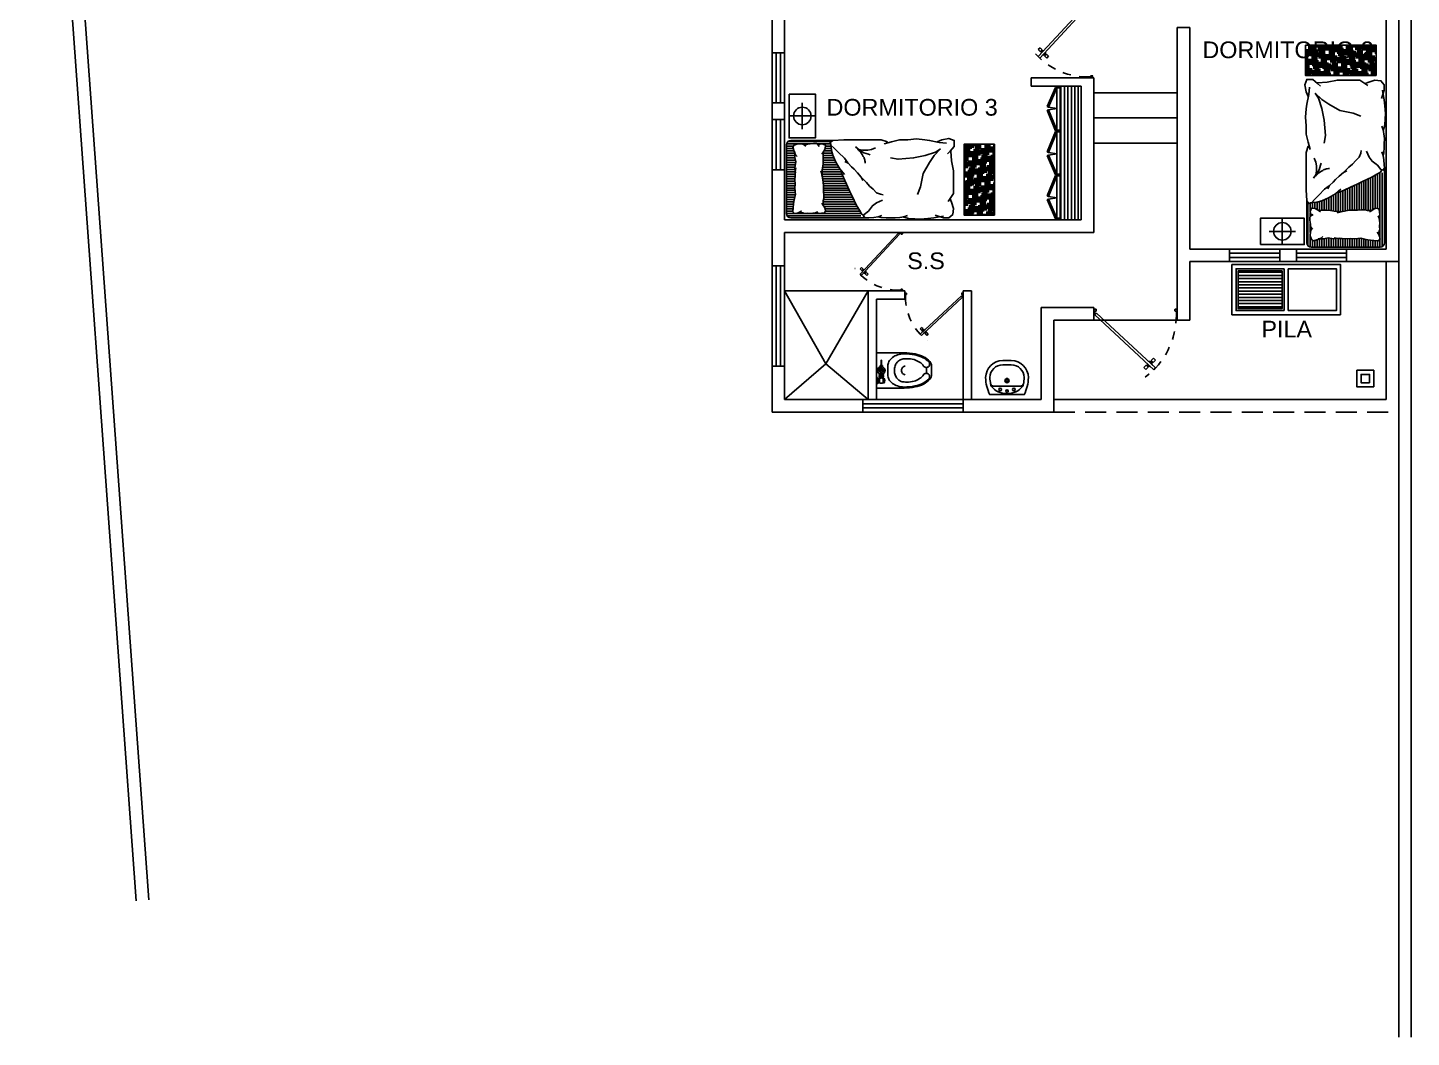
# Model space of a CAD drawing. Header units: inches. Extents: x 2 to 188, y -54 to 24.
# Drawn here: x 72.84 to 89.4, y -3.98 to 8.11 of the extents above; entities that cross this region are included whole.
import ezdxf

# ---------------------------------------------------------------- set-up
doc = ezdxf.new("R2010")
doc.units = ezdxf.units.IN
doc.header["$MEASUREMENT"] = 0
doc.linetypes.add('RAYITAS', pattern=[0.375, 0.25, -0.125])
for name, color, linetype in [('artefactos', 9, 'Continuous'), ('aux2', 194, 'Continuous'), ('POLIGONO', 7, 'Continuous')]:
    doc.layers.add(name, color=color, linetype=linetype)
doc.styles.get("Standard").update_dxf_attribs({"font": 'arial.ttf'})

# ---------------------------------------------------------------- blocks, each defined once
blk = doc.blocks.new('videt')
at = {"layer": 'artefactos'}
blk.add_line((0.024, 0.29), (-0.044, 0.29), dxfattribs=at)
for points in [[(0.196, 0.029, 0.049648), (0.183, 0.159, 0.06346), (0.151, 0.256, 0.103485), (0.093, 0.331, 0.178458), (0.04, 0.351), (-0.06, 0.351, 0.178458), (-0.112, 0.331, 0.103485), (-0.17, 0.256, 0.06346), (-0.203, 0.159, 0.049648), (-0.216, 0.029), (-0.216, -0.293), (0.196, -0.293)], [(-0.104, 0.322, 0.103485), (-0.159, 0.251, 0.06346), (-0.191, 0.157, 0.049648), (-0.204, 0.029, 0.075858), (-0.192, -0.046, 0.086069), (-0.162, -0.106, 0.105985), (-0.113, -0.148, 0.126201), (-0.06, -0.162), (0.04, -0.162, 0.126201), (0.093, -0.148, 0.105985), (0.142, -0.106, 0.086069), (0.172, -0.046, 0.075858), (0.184, 0.029, 0.049648), (0.171, 0.157, 0.06346), (0.139, 0.251, 0.103485), (0.085, 0.322, 0.097511), (0.07, 0.328, 0.09808), (0.055, 0.328, 0.098895), (0.041, 0.322, 0.099479), (0.03, 0.311, 0.099479), (0.025, 0.297, 0.098895), (0.025, 0.282, 0.09808), (0.031, 0.268, 0.097511), (0.041, 0.257, -0.102445), (0.087, 0.211, -0.077884), (0.116, 0.146, -0.065096), (0.127, 0.061, -0.024284), (0.125, 0.029, -0.115331), (0.115, -0.013, -0.103946), (0.086, -0.051, -0.091071), (0.043, -0.075, -0.083675), (-0.01, -0.084, -0.083675), (-0.063, -0.075, -0.091071), (-0.105, -0.051, -0.103946), (-0.135, -0.013, -0.115331), (-0.145, 0.029, -0.024284), (-0.146, 0.061, -0.065096), (-0.135, 0.146, -0.077884), (-0.106, 0.211, -0.102445), (-0.061, 0.257, 0.097511), (-0.05, 0.268, 0.09808), (-0.044, 0.282, 0.098895), (-0.044, 0.297, 0.099479), (-0.05, 0.311, 0.099479), (-0.061, 0.322, 0.098895), (-0.075, 0.328, 0.09808), (-0.09, 0.328, 0.097511)]]:
    blk.add_lwpolyline(points, format="xyb", close=True, dxfattribs=at)
blk.add_lwpolyline([(0.04, 0.043, -0.111064), (0.036, 0.026, -0.102841), (0.025, 0.012, -0.093011), (0.01, 0.003, -0.087082), (-0.01, -0.001, -0.087082), (-0.029, 0.003, -0.093011), (-0.045, 0.012, -0.102841), (-0.056, 0.026, -0.111064), (-0.06, 0.043, -0.111064)], format="xyb", dxfattribs=at)
at = {"layer": 'aux2'}
for p, q in [((-0.166, -0.293), (-0.166, -0.281)), ((-0.166, -0.293), (-0.091, -0.293)), ((-0.154, -0.215), (-0.154, -0.203)), ((-0.083, -0.215), (-0.154, -0.215)), ((-0.083, -0.259), (-0.154, -0.259)), ((-0.154, -0.277), (-0.154, -0.259)), ((-0.15, -0.206), (-0.15, -0.201)), ((-0.15, -0.276), (-0.15, -0.265)), ((-0.135, -0.209), (-0.147, -0.209)), ((-0.135, -0.262), (-0.147, -0.262)), ((-0.132, -0.206), (-0.132, -0.197)), ((-0.132, -0.274), (-0.132, -0.265)), ((-0.125, -0.206), (-0.125, -0.197)), ((-0.125, -0.274), (-0.125, -0.265)), ((-0.11, -0.209), (-0.122, -0.209)), ((-0.11, -0.262), (-0.122, -0.262)), ((-0.107, -0.206), (-0.107, -0.201)), ((-0.107, -0.276), (-0.107, -0.265)), ((-0.104, -0.215), (-0.104, -0.203)), ((-0.104, -0.277), (-0.104, -0.259)), ((-0.091, -0.293), (-0.091, -0.281)), ((-0.083, -0.212), (-0.07, -0.212)), ((-0.083, -0.262), (-0.083, -0.212)), ((-0.083, -0.237), (-0.07, -0.237)), ((-0.083, -0.262), (-0.07, -0.262)), ((-0.07, -0.262), (-0.07, -0.212)), ((-0.058, -0.215), (-0.07, -0.215)), ((-0.058, -0.259), (-0.07, -0.259)), ((-0.046, -0.212), (-0.058, -0.212)), ((-0.058, -0.262), (-0.058, -0.212)), ((-0.046, -0.262), (-0.058, -0.262)), ((0.047, -0.221), (0.031, -0.221)), ((0.047, -0.252), (0.031, -0.252)), ((0.047, -0.252), (0.047, -0.221)), ((0.05, -0.234), (0.106, -0.234)), ((0.05, -0.24), (0.106, -0.24))]:
    blk.add_line(p, q, dxfattribs=at)
blk.add_lwpolyline([(-0.035, -0.237), (-0.022, -0.259), (0.003, -0.259), (0.015, -0.237), (0.003, -0.215), (-0.022, -0.215)], close=True, dxfattribs=at)
for centre, radius in [((-0.01, -0.237), 0.0437), ((-0.01, -0.236), 0.025), ((-0.01, -0.237), 0.025), ((-0.01, -0.237), 0.00855)]:
    blk.add_circle(centre, radius, dxfattribs=at)
for centre, radius, start, end in [((-0.129, -0.39), 0.116, 71.0754, 108.9246), ((-0.119, -0.237), 0.0406, 147.7952, 212.2048), ((-0.129, -0.25), 0.0531, 61.9275, 118.0725), ((-0.147, -0.206), 0.00312, 180, 270), ((-0.147, -0.265), 0.00312, 90, 180), ((-0.135, -0.206), 0.00312, 270, 0), ((-0.135, -0.265), 0.00312, 0, 90), ((-0.122, -0.206), 0.00312, 180, 270), ((-0.122, -0.265), 0.00312, 90, 180), ((-0.11, -0.206), 0.00312, 270, 0), ((-0.11, -0.265), 0.00312, 0, 90), ((-0.138, -0.237), 0.0406, 327.7958, 32.2042), ((0.05, -0.231), 0.00312, 180, 270), ((0.05, -0.243), 0.00312, 90, 180), ((0.106, -0.237), 0.00312, 270, 90)]:
    blk.add_arc(centre, radius, start, end, dxfattribs=at)
blk = doc.blocks.new('Lo_small_pl')
at = {"layer": 'artefactos'}
for p, q in [((0.2, 0), (-0.2, 0)), ((0.161, -0.1), (-0.161, -0.1)), ((-0.05, -0.35), (0.05, -0.35)), ((-0.05, -0.4), (0.05, -0.4))]:
    blk.add_line(p, q, dxfattribs=at)
blk.add_circle((0, -0.164), 0.025, dxfattribs=at)
for centre, radius, start, end in [((0.232, -0.214), 0.483, 153.6298, 178.2977), ((0.232, -0.214), 0.433, 167.9069, 178.2977), ((-0.161, -0.13), 0.03, 90, 167.9069), ((0.161, -0.13), 0.03, 12.0931, 90), ((-0.232, -0.214), 0.433, 1.7023, 12.0931), ((-0.232, -0.214), 0.483, 1.7023, 26.3702), ((-0.048, -0.198), 0.202, 180.7014, 269.2986), ((-0.048, -0.198), 0.152, 180.7014, 269.2986), ((0.048, -0.198), 0.152, 270.7014, 359.2986), ((0.048, -0.198), 0.202, 270.7014, 359.2986)]:
    blk.add_arc(centre, radius, start, end, dxfattribs=at)
at = {"layer": 'aux2'}
for centre in [(-0.08, -0.06), (0, -0.04), (0, -0.164), (0.08, -0.06)]:
    blk.add_circle(centre, 0.015, dxfattribs=at)
for centre, radius, start, end in [((-0.152, -0.121), 0.0388, 147.9482, 184.6318), ((0, -0.245), 0.235, 38.1524, 141.8476), ((0.152, -0.121), 0.0388, 355.3682, 32.0518)]:
    blk.add_arc(centre, radius, start, end, dxfattribs=at)
blk = doc.blocks.new('*X3')
at = {"color": 0, "linetype": 'ByBlock'}
for p, q in [((19.525, 32.204), (19.525, 32.675)), ((19.55, 32.568), (19.55, 32.675)), ((19.575, 32.613), (19.575, 32.675)), ((19.6, 32.614), (19.6, 32.675)), ((19.625, 32.608), (19.625, 32.675)), ((19.65, 32.598), (19.65, 32.675)), ((19.675, 32.598), (19.675, 32.675)), ((19.7, 32.596), (19.7, 32.675)), ((19.725, 32.591), (19.725, 32.675)), ((19.75, 32.589), (19.75, 32.675)), ((19.775, 32.594), (19.775, 32.675)), ((19.8, 32.596), (19.8, 32.675)), ((19.825, 32.595), (19.825, 32.675)), ((19.85, 32.593), (19.85, 32.675)), ((19.875, 32.594), (19.875, 32.675)), ((19.9, 32.595), (19.9, 32.675)), ((19.925, 32.596), (19.925, 32.675)), ((19.95, 32.596), (19.95, 32.675)), ((19.975, 32.595), (19.975, 32.675)), ((20, 32.596), (20, 32.675)), ((20.025, 32.597), (20.025, 32.675)), ((20.05, 32.595), (20.05, 32.675)), ((20.075, 32.594), (20.075, 32.675)), ((20.1, 32.592), (20.1, 32.675)), ((20.125, 32.598), (20.125, 32.675)), ((20.15, 32.604), (20.15, 32.675)), ((20.175, 32.609), (20.175, 32.675)), ((20.2, 32.612), (20.2, 32.675)), ((20.225, 32.615), (20.225, 32.675)), ((20.25, 32.617), (20.25, 32.675)), ((20.275, 32.618), (20.275, 32.675)), ((20.3, 32.603), (20.3, 32.675)), ((20.325, 32.446), (20.325, 32.675)), ((19.55, 32.434), (19.55, 32.53)), ((20.3, 32.446), (20.3, 32.598)), ((19.55, 32.317), (19.55, 32.358)), ((20.3, 31.886), (20.3, 32.446)), ((20.325, 31.886), (20.325, 32.446)), ((19.55, 32.212), (19.55, 32.298)), ((19.575, 32.206), (19.575, 32.27)), ((19.6, 32.204), (19.6, 32.271)), ((19.625, 32.2), (19.625, 32.284)), ((19.65, 32.193), (19.65, 32.291)), ((19.675, 32.186), (19.675, 32.29)), ((19.7, 32.176), (19.7, 32.29)), ((19.725, 32.166), (19.725, 32.29)), ((19.75, 32.155), (19.75, 32.291)), ((19.775, 32.14), (19.775, 32.293)), ((19.8, 32.125), (19.8, 32.297)), ((19.825, 32.109), (19.825, 32.301)), ((19.85, 32.097), (19.85, 32.302)), ((19.875, 32.09), (19.875, 32.304)), ((19.9, 32.08), (19.9, 32.302)), ((19.925, 32.07), (19.925, 32.298)), ((19.95, 32.058), (19.95, 32.293)), ((19.975, 32.046), (19.975, 32.29)), ((20, 32.035), (20, 32.289)), ((20.025, 32.024), (20.025, 32.288)), ((20.05, 32.012), (20.05, 32.288)), ((20.075, 32), (20.075, 32.288)), ((20.1, 31.987), (20.1, 32.287)), ((20.125, 31.974), (20.125, 32.287)), ((20.15, 31.962), (20.15, 32.289)), ((20.175, 31.95), (20.175, 32.292)), ((20.2, 31.939), (20.2, 32.293)), ((20.225, 31.924), (20.225, 32.284)), ((20.25, 31.909), (20.25, 32.273)), ((20.275, 31.895), (20.275, 32.271))]:
    blk.add_line(p, q, dxfattribs=at)
blk = doc.blocks.new('MUEBLE CAMA')
at = {"layer": 'artefactos'}
for p, q in [((-0.504, -0.803), (-0.504, 0.05)), ((-0.454, 0.1), (0.331, 0.1)), ((0.381, -0.431), (0.381, 0.05))]:
    blk.add_line(p, q, dxfattribs=at)
at = {"layer": 'artefactos', "linetype": 'ByBlock'}
for p, q in [((0.66, 0.069), (0.66, -0.231)), ((0.51, -0.081), (0.81, -0.081))]:
    blk.add_line(p, q, dxfattribs=at)
for points in [[(-0.235, -0.003), (-0.28, 0.007), (-0.314, 0.015), (-0.344, 0.019), (-0.383, 0.023), (-0.434, 0.025), (-0.454, 0.009), (-0.45, -0.023), (-0.438, -0.052), (-0.423, -0.072)], [(0.069, -0.009), (0.022, -0.001), (-0.022, 0.001), (-0.065, 0.003), (-0.122, 0.001), (-0.156, 0.003), (-0.203, 0.001), (-0.241, -0.003)], [(0.252, 0.004), (0.217, 0.005), (0.186, 0.003), (0.138, -0.007), (0.095, 0.001), (0.067, 0.003), (0.011, -0.005)], [(0.314, -0.123), (0.33, -0.102), (0.34, -0.08), (0.342, -0.031), (0.326, 0.013), (0.306, 0.025), (0.267, 0.017), (0.217, -0.003), (0.197, -0.021)], [(-0.438, -0.045), (-0.444, -0.086), (-0.452, -0.104), (-0.45, -0.135), (-0.452, -0.179), (-0.45, -0.202), (-0.444, -0.232), (-0.432, -0.257)], [(0.321, -0.103), (0.338, -0.139), (0.34, -0.165), (0.346, -0.208), (0.346, -0.244), (0.326, -0.263), (0.31, -0.273)], [(-0.438, -0.24), (-0.452, -0.271), (-0.45, -0.301), (-0.444, -0.336), (-0.423, -0.344), (-0.389, -0.338), (-0.359, -0.319), (-0.336, -0.305)], [(0.034, -0.293), (-0.002, -0.305), (-0.049, -0.311), (-0.097, -0.321), (-0.14, -0.323), (-0.199, -0.323), (-0.253, -0.325), (-0.282, -0.325), (-0.31, -0.319), (-0.338, -0.319), (-0.36, -0.317)], [(0.251, -0.319), (0.211, -0.321), (0.158, -0.321), (0.109, -0.319), (0.069, -0.313), (0.041, -0.309), (0.012, -0.309), (-0.018, -0.305)], [(0.326, -0.263), (0.34, -0.287), (0.342, -0.309), (0.328, -0.344), (0.286, -0.342), (0.241, -0.317), (0.223, -0.303)], [(0.347, -0.407), (0.265, -0.416), (0.211, -0.431), (0.133, -0.462), (0.055, -0.509), (-0.007, -0.563)], [(0.366, -1.052), (0.389, -0.982), (0.389, -0.842), (0.389, -0.687), (0.389, -0.555), (0.381, -0.431), (0.358, -0.4), (0.327, -0.408), (0.288, -0.447), (0.242, -0.493), (0.179, -0.563), (0.125, -0.602)], [(0.047, -0.52), (0.008, -0.53), (-0.044, -0.55), (-0.118, -0.584), (-0.194, -0.618), (-0.261, -0.653), (-0.354, -0.697), (-0.416, -0.734), (-0.458, -0.756), (-0.472, -0.776), (-0.47, -0.791)], [(0.14, -0.567), (0.121, -0.604), (0.081, -0.641), (0.052, -0.673), (0.012, -0.712), (-0.039, -0.754), (-0.076, -0.773)], [(-0.49, -0.783), (-0.504, -0.803), (-0.501, -0.841), (-0.498, -0.896), (-0.49, -0.948), (-0.475, -0.989)], [(-0.301, -0.997), (-0.332, -0.928), (-0.364, -0.881), (-0.426, -0.835), (-0.464, -0.788), (-0.495, -0.78)], [(-0.047, -0.759), (-0.098, -0.813), (-0.14, -0.847), (-0.177, -0.889), (-0.216, -0.929), (-0.234, -0.973), (-0.239, -1.002)], [(0.306, -0.696), (0.297, -0.701), (0.29, -0.707), (0.282, -0.713), (0.275, -0.719), (0.268, -0.725), (0.262, -0.731), (0.255, -0.737), (0.249, -0.743), (0.243, -0.748), (0.237, -0.752), (0.231, -0.757), (0.225, -0.761), (0.219, -0.765), (0.212, -0.769), (0.206, -0.773), (0.199, -0.777), (0.192, -0.781), (0.185, -0.785), (0.177, -0.788), (0.168, -0.791), (0.158, -0.794), (0.147, -0.796), (0.135, -0.798), (0.122, -0.798)], [(0.269, -0.732), (0.24, -0.784), (0.225, -0.835), (0.218, -0.857)], [(0.306, -0.688), (0.276, -0.725), (0.269, -0.769), (0.269, -0.827), (0.276, -0.871), (0.298, -0.915)], [(-0.49, -0.942), (-0.498, -0.977), (-0.501, -1.038), (-0.501, -1.079), (-0.504, -1.142), (-0.498, -1.192), (-0.49, -1.238), (-0.475, -1.282)], [(0.284, -1.657), (0.247, -1.599), (0.21, -1.482), (0.181, -1.35), (0.166, -1.174), (0.181, -1.086)], [(0.35, -1.726), (0.358, -1.641), (0.381, -1.533), (0.389, -1.478), (0.397, -1.385), (0.389, -1.284), (0.389, -1.191), (0.366, -1.098), (0.342, -1.013)], [(-0.484, -1.69), (-0.49, -1.641), (-0.501, -1.58), (-0.51, -1.514), (-0.516, -1.427), (-0.513, -1.366), (-0.51, -1.293), (-0.49, -1.229)], [(0.284, -1.657), (0.21, -1.584), (0.13, -1.533), (0.005, -1.46), (-0.149, -1.43), (-0.237, -1.394)], [(-0.286, -1.767), (-0.325, -1.783), (-0.395, -1.806), (-0.464, -1.798), (-0.503, -1.752), (-0.503, -1.69), (-0.488, -1.643), (-0.472, -1.597)], [(0.366, -1.62), (0.389, -1.674), (0.404, -1.752), (0.381, -1.814), (0.311, -1.814), (0.257, -1.767), (0.226, -1.736)], [(0.257, -1.775), (0.148, -1.783), (0.032, -1.806), (-0.131, -1.806), (-0.224, -1.806), (-0.317, -1.744)]]:
    blk.add_lwpolyline(points, dxfattribs=at)
blk.add_lwpolyline([(0.91, 0.069), (0.91, -0.231), (0.41, -0.231), (0.41, 0.069)], close=True, dxfattribs=at)
blk.add_circle((0.66, -0.081), 0.1, dxfattribs=at)
at = {"layer": 'artefactos'}
for centre, start, end in [((-0.454, 0.05), 90, 180), ((0.331, 0.05), 0, 90)]:
    blk.add_arc(centre, 0.05, start, end, dxfattribs=at)
at = {"layer": 'artefactos', "color": 8, "linetype": 'ByBlock', "xscale": -1.058823529411768, "yscale": 1.058823529411768, "zscale": 1.058823529411761}
blk.add_blockref('*X3', (21.041, -34.511), dxfattribs=at)
blk = doc.blocks.new('*U25')
at = {"layer": 'artefactos'}
for p, q in [((0.011, 0.034), (0.717, 0.69)), ((0.032, 0.013), (0.738, 0.668)), ((0.625, 0.689), (0.601, 0.665)), ((0.601, 0.665), (0.629, 0.637)), ((0.625, 0.689), (0.653, 0.661)), ((0.738, 0.668), (0.717, 0.69)), ((0.653, 0.661), (0.629, 0.637)), ((0.675, 0.653), (0.637, 0.615)), ((0.637, 0.615), (0.64, 0.612)), ((0.664, 0.588), (0.661, 0.591)), ((0.702, 0.626), (0.664, 0.588)), ((0.675, 0.653), (0.678, 0.65)), ((0.71, 0.604), (0.686, 0.58)), ((0.714, 0.552), (0.686, 0.58)), ((0.702, 0.626), (0.699, 0.629)), ((0.738, 0.576), (0.71, 0.604)), ((0.738, 0.576), (0.714, 0.552)), ((0, 0.031), (0, -0.031)), ((0.008, 0.034), (0.003, 0.034)), ((0.011, 0.034), (0.032, 0.013)), ((0.011, 0.031), (0.011, -0.011)), ((0.989, 0.031), (0.989, -0.011)), ((0.992, 0.034), (0.997, 0.034)), ((1, 0.031), (1, -0.031)), ((0.025, -0.034), (0.003, -0.034)), ((0.011, -0.011), (0.025, -0.011)), ((0.028, -0.014), (0.028, -0.031)), ((0.972, -0.014), (0.972, -0.031)), ((0.989, -0.011), (0.975, -0.011)), ((0.975, -0.034), (0.997, -0.034))]:
    blk.add_line(p, q, dxfattribs=at)
at = {"layer": 'artefactos', "linetype": 'RAYITAS', "ltscale": 0.15}
blk.add_arc((0.061, 0.034), 0.928, 0, 53.3291, dxfattribs=at)
at = {"layer": 'artefactos'}
for centre, radius, start, end in [((0.624, 0.629), 0.0188, 310.968, 53.1574), ((0.661, 0.665), 0.0188, 216.8426, 319.032), ((0.678, 0.576), 0.0188, 36.8426, 139.032), ((0.714, 0.612), 0.0188, 130.968, 233.1574), ((0.003, 0.031), 0.003, 90, 180), ((0.008, 0.031), 0.003, 0, 90), ((0.992, 0.031), 0.003, 90, 180), ((0.997, 0.031), 0.003, 0, 90), ((0.003, -0.031), 0.003, 180, 270), ((0.025, -0.014), 0.003, 0, 90), ((0.025, -0.031), 0.003, 270, 0), ((0.975, -0.014), 0.003, 90, 180), ((0.975, -0.031), 0.003, 180, 270), ((0.997, -0.031), 0.003, 270, 0)]:
    blk.add_arc(centre, radius, start, end, dxfattribs=at)
blk = doc.blocks.new('CL3')
at = {"layer": 'artefactos'}
for p, q in [((0, 0), (-2.453, 0)), ((-2.453, 0), (-2.453, -0.45)), ((0, -0.45), (0, 0)), ((0, -0.054), (-2.453, -0.054)), ((0, -0.118), (-2.453, -0.118)), ((0, -0.181), (-2.453, -0.181)), ((0, -0.245), (-2.453, -0.245)), ((0, -0.308), (-2.453, -0.308)), ((0, -0.372), (-2.453, -0.372)), ((-2.453, -0.388), (-2.423, -0.388)), ((-2.453, -0.388), (-0.838, -0.388)), ((-2.453, -0.45), (-2.423, -0.45)), ((-2.432, -0.473), (-2.423, -0.45)), ((-2.081, -0.626), (-2.432, -0.473)), ((-2.423, -0.388), (-2.423, -0.45)), ((-0.838, -0.45), (-2.423, -0.45)), ((-2.423, -0.45), (-2.072, -0.603)), ((-2.072, -0.603), (-2.047, -0.45)), ((-2.047, -0.45), (-2.022, -0.603)), ((-1.646, -0.45), (-2.022, -0.603)), ((-2.012, -0.626), (-1.636, -0.473)), ((-1.646, -0.388), (-1.615, -0.388)), ((-1.646, -0.388), (-1.646, -0.45)), ((-1.636, -0.473), (-1.646, -0.45)), ((-1.646, -0.45), (-1.615, -0.45)), ((-1.624, -0.473), (-1.615, -0.45)), ((-1.274, -0.626), (-1.624, -0.473)), ((-1.615, -0.388), (-1.615, -0.45)), ((-1.615, -0.45), (-1.264, -0.603)), ((-1.264, -0.603), (-1.239, -0.45)), ((-1.239, -0.45), (-1.214, -0.603)), ((-0.838, -0.45), (-1.214, -0.603)), ((-1.205, -0.626), (-0.829, -0.473)), ((-0.838, -0.388), (-0.808, -0.388)), ((-0.838, -0.388), (-0.838, -0.45)), ((-0.838, -0.45), (-0.808, -0.45)), ((-0.829, -0.473), (-0.838, -0.45)), ((-0.817, -0.473), (-0.808, -0.45)), ((-0.441, -0.626), (-0.817, -0.473)), ((-0.808, -0.388), (-0.808, -0.45)), ((-0.808, -0.388), (-0.031, -0.388)), ((-0.031, -0.45), (-0.808, -0.45)), ((-0.808, -0.45), (-0.432, -0.603)), ((-0.432, -0.603), (-0.407, -0.45)), ((-0.407, -0.45), (-0.382, -0.603)), ((-0.031, -0.45), (-0.382, -0.603)), ((-0.372, -0.626), (-0.021, -0.473)), ((-0.031, -0.388), (0, -0.388)), ((-0.031, -0.388), (-0.031, -0.45)), ((-0.031, -0.45), (0, -0.45)), ((-0.021, -0.473), (-0.031, -0.45)), ((-2.072, -0.603), (-2.081, -0.626)), ((-2.022, -0.603), (-2.012, -0.626)), ((-1.264, -0.603), (-1.274, -0.626)), ((-1.214, -0.603), (-1.205, -0.626)), ((-0.432, -0.603), (-0.441, -0.626)), ((-0.382, -0.603), (-0.372, -0.626))]:
    blk.add_line(p, q, dxfattribs=at)

msp = doc.modelspace()

# ---------------------------------------------------------------- hatches: boundary and pattern name
h = msp.add_hatch()
h.set_pattern_fill('HOUND', color=8, scale=0.3, angle=-90)
h.set_pattern_definition([(270, (86.414907, 93.489694), (0.01875, -0.075), [0.3, -0.15]), (360, (86.414907, 93.489694), (-0.075, 0.01875), [0.3, -0.15])])
h.paths.add_polyline_path([(88.134, 7.898), (88.134, 7.536), (88.981, 7.536), (88.981, 7.898)])
h = msp.add_hatch()
h.set_pattern_fill('HOUND', color=8, scale=0.3)
h.set_pattern_definition([(0, (13.596968, -2.341744), (0.075, 0.01875), [0.3, -0.15]), (90, (13.596968, -2.341744), (-0.01875, -0.075), [0.3, -0.15])])
h.paths.add_polyline_path([(84.413, 6.711), (84.051, 6.711), (84.051, 5.864), (84.413, 5.864)])
h = msp.add_hatch()
h.set_pattern_fill('LINE', color=8, scale=0.3)
h.set_pattern_definition([(0, (12.841734, 4.09203), (0, 0.0375), [])])
h.paths.add_polyline_path([(87.855, 5.196), (87.33, 5.196), (87.33, 4.746), (87.855, 4.746)])

# ---------------------------------------------------------------- linework, layer by layer
at = {"color": 5}
for p, q in [((89.252, 5.307), (89.252, 12.307)), ((89.102, 7.407), (89.102, 12.157)), ((81.752, 9.157), (81.752, 7.807)), ((89.102, 5.457), (89.102, 9.007)), ((81.902, 8.407), (81.902, 7.807)), ((86.602, 4.607), (86.602, 8.107)), ((86.752, 5.457), (86.752, 8.107)), ((81.902, 7.807), (81.752, 7.807)), ((84.852, 7.507), (84.852, 7.407)), ((85.602, 7.507), (84.852, 7.507)), ((85.602, 7.507), (85.602, 5.657)), ((85.452, 7.407), (84.852, 7.407)), ((85.452, 7.407), (85.452, 5.807)), ((81.752, 7.207), (81.752, 7.007)), ((81.752, 7.207), (81.752, 7.007)), ((81.902, 7.207), (81.752, 7.207)), ((81.902, 7.207), (81.902, 7.007)), ((81.902, 7.207), (81.902, 7.007)), ((81.902, 7.007), (81.902, 7.207)), ((81.902, 7.007), (81.752, 7.007)), ((81.752, 6.407), (81.752, 5.657)), ((81.902, 6.407), (81.752, 6.407)), ((81.902, 6.407), (81.902, 5.807)), ((85.452, 5.807), (81.902, 5.807)), ((81.752, 5.657), (81.752, 5.257)), ((81.902, 5.657), (81.902, 5.257)), ((85.602, 5.657), (81.902, 5.657)), ((86.752, 5.457), (87.227, 5.457)), ((86.752, 4.607), (86.752, 5.307)), ((86.752, 5.307), (87.227, 5.307)), ((87.227, 5.457), (87.227, 5.307)), ((87.827, 5.457), (88.027, 5.457)), ((87.827, 5.457), (88.027, 5.457)), ((87.827, 5.457), (88.027, 5.457)), ((88.027, 5.457), (87.827, 5.457)), ((87.827, 5.457), (87.827, 5.307)), ((87.827, 5.307), (88.027, 5.307)), ((87.827, 5.307), (88.027, 5.307)), ((87.827, 5.307), (88.027, 5.307)), ((88.027, 5.457), (88.027, 5.307)), ((88.627, 5.457), (89.102, 5.457)), ((88.627, 5.457), (88.627, 5.307)), ((88.627, 5.307), (89.252, 5.307)), ((81.902, 5.257), (81.752, 5.257)), ((85.602, 4.757), (84.974, 4.757)), ((84.974, 3.657), (84.974, 4.757)), ((85.602, 4.757), (85.602, 4.607)), ((85.124, 3.507), (85.124, 4.607)), ((85.602, 4.607), (85.124, 4.607)), ((86.602, 4.607), (86.752, 4.607)), ((81.752, 4.057), (81.752, 3.507)), ((81.902, 4.057), (81.752, 4.057)), ((81.902, 4.057), (81.902, 3.657)), ((82.838, 3.657), (81.902, 3.657)), ((82.838, 3.657), (82.838, 3.507)), ((84.974, 3.657), (84.038, 3.657)), ((84.038, 3.657), (84.038, 3.507)), ((82.838, 3.507), (81.752, 3.507)), ((85.124, 3.507), (84.038, 3.507))]:
    msp.add_line(p, q, dxfattribs=at)
msp.add_line((86.752, 8.107), (86.602, 8.107))
at = {"color": 2}
for p, q in [((81.752, 7.807), (81.752, 7.207)), ((81.902, 7.807), (81.902, 7.207)), ((81.752, 7.007), (81.752, 6.407)), ((81.902, 7.007), (81.902, 6.407)), ((87.227, 5.457), (87.827, 5.457)), ((87.227, 5.307), (87.827, 5.307)), ((88.027, 5.457), (88.627, 5.457)), ((88.027, 5.307), (88.627, 5.307)), ((81.752, 5.257), (81.752, 4.057)), ((81.902, 5.257), (81.902, 4.057)), ((84.038, 3.657), (82.838, 3.657)), ((84.038, 3.507), (82.838, 3.507))]:
    msp.add_line(p, q, dxfattribs=at)
at = {"color": 1}
for p, q in [((81.802, 7.807), (81.802, 7.207)), ((81.852, 7.807), (81.852, 7.207)), ((85.602, 7.326), (86.602, 7.326)), ((81.802, 7.007), (81.802, 6.407)), ((81.852, 7.007), (81.852, 6.407)), ((85.602, 7.026), (86.602, 7.026)), ((85.602, 6.726), (86.602, 6.726)), ((87.227, 5.407), (87.827, 5.407)), ((87.227, 5.357), (87.827, 5.357)), ((88.027, 5.407), (88.627, 5.407)), ((88.027, 5.357), (88.627, 5.357)), ((81.802, 5.257), (81.802, 4.057)), ((81.852, 5.257), (81.852, 4.057)), ((87.88, 5.221), (87.88, 4.721)), ((87.93, 5.221), (87.93, 4.721)), ((82.902, 4.957), (81.902, 4.957)), ((82.395, 4.085), (81.902, 4.957)), ((82.902, 4.957), (82.395, 4.085)), ((82.395, 4.085), (81.902, 3.657)), ((82.902, 3.657), (82.395, 4.085)), ((84.038, 3.607), (82.838, 3.607)), ((84.038, 3.557), (82.838, 3.557))]:
    msp.add_line(p, q, dxfattribs=at)
at = {"color": 8}
for p, q in [((89.102, 3.657), (89.102, 5.307)), ((86.602, 4.607), (85.602, 4.607)), ((85.124, 3.657), (89.102, 3.657))]:
    msp.add_line(p, q, dxfattribs=at)
at = {"color": 8, "linetype": 'RAYITAS'}
for p, q in [((89.252, 3.507), (89.252, 5.307)), ((85.124, 3.507), (89.252, 3.507))]:
    msp.add_line(p, q, dxfattribs=at)
at = {"color": 3}
for p, q in [((82.902, 4.957), (82.902, 3.657)), ((83.341, 4.957), (82.902, 4.957)), ((83.002, 4.857), (83.002, 3.657)), ((83.341, 4.857), (83.002, 4.857)), ((83.341, 4.857), (83.341, 4.957)), ((84.141, 4.957), (84.041, 4.957)), ((84.041, 3.657), (84.041, 4.957)), ((84.141, 3.657), (84.141, 4.957))]:
    msp.add_line(p, q, dxfattribs=at)
at = {"color": 8}
for points in [[(88.134, 7.898), (88.134, 7.536), (88.981, 7.536), (88.981, 7.898)], [(84.413, 6.711), (84.051, 6.711), (84.051, 5.864), (84.413, 5.864)]]:
    msp.add_lwpolyline(points, close=True, dxfattribs=at)
at = {"color": 1}
for points in [[(88.555, 4.671), (87.255, 4.671), (87.255, 5.271), (88.555, 5.271)], [(87.855, 5.196), (87.33, 5.196), (87.33, 4.746), (87.855, 4.746)]]:
    msp.add_lwpolyline(points, close=True, dxfattribs=at)
for points in [[(87.88, 4.721), (87.305, 4.721), (87.305, 5.221), (87.88, 5.221)], [(87.93, 5.221), (88.505, 5.221), (88.505, 4.721), (87.93, 4.721)]]:
    msp.add_lwpolyline(points, dxfattribs=at)
at = {"color": 2}
msp.add_lwpolyline([(88.952, 3.807), (88.752, 3.807), (88.752, 4.007), (88.952, 4.007)], close=True, dxfattribs=at)
at = {"color": 4}
msp.add_lwpolyline([(88.902, 3.857), (88.802, 3.857), (88.802, 3.957), (88.902, 3.957)], close=True, dxfattribs=at)
at = {"layer": 'POLIGONO'}
for p, q in [((89.402, 18.76), (89.402, -3.976)), ((89.252, 18.65), (89.252, -3.976)), ((74.144, -2.341), (72.845, 15.632)), ((74.294, -2.33), (73.005, 15.493))]:
    msp.add_line(p, q, dxfattribs=at)

# ---------------------------------------------------------------- block references
at = {"color": 5, "xscale": -0.6521484488667962, "yscale": 0.6521484488667962, "zscale": 0.6521484488667962, "rotation": 270}
msp.add_blockref('CL3', (85.452, 7.406), dxfattribs=at)
at = {"layer": 'artefactos'}
for name, p, xscale, yscale, zscale, rotation in [('*U25', (85.558, 8.407), -0.8999904120752611, 0.8999904120752611, 0.8999904120752611, 90), ('MUEBLE CAMA', (88.551, 5.584), 1.049384850851945, 1.049384850851945, 1.049384850851945, 180), ('MUEBLE CAMA', (82.029, 6.358), 1.049384850851945, 1.049384850851945, 1.049384850851945, 90.00000000000001), ('*U25', (83.288, 5.657), -0.7000000000000798, 0.7000000000000798, 0.7000000000000798, 90), ('*U25', (84.041, 4.907), 0.7000000000000798, 0.7000000000000798, 0.7000000000000798, 180), ('videt', (83.302, 4.015), -1.023080057818073, 1.023080057818073, 1.023080057818073, 270), ('Lo_small_pl', (84.564, 3.715), -1.023080057818073, 1.023080057818073, 1.023080057818073, 180)]:
    msp.add_blockref(name, p, dxfattribs=dict(at, xscale=xscale, yscale=yscale, zscale=zscale, rotation=rotation))
at = {"layer": 'artefactos', "xscale": -1, "rotation": 180}
msp.add_blockref('*U25', (85.602, 4.703), dxfattribs=at)

# ---------------------------------------------------------------- texts
at = {"char_height": 0.2, "attachment_point": 3}
for s, insert in [('DORMITORIO 2', (88.951, 7.942)), ('DORMITORIO 3', (84.453, 7.254)), ('S.S', (83.82, 5.417)), ('PILA', (88.214, 4.599))]:
    msp.add_mtext(s, dxfattribs=dict(at, insert=insert))

doc.saveas('drawing.dxf')
